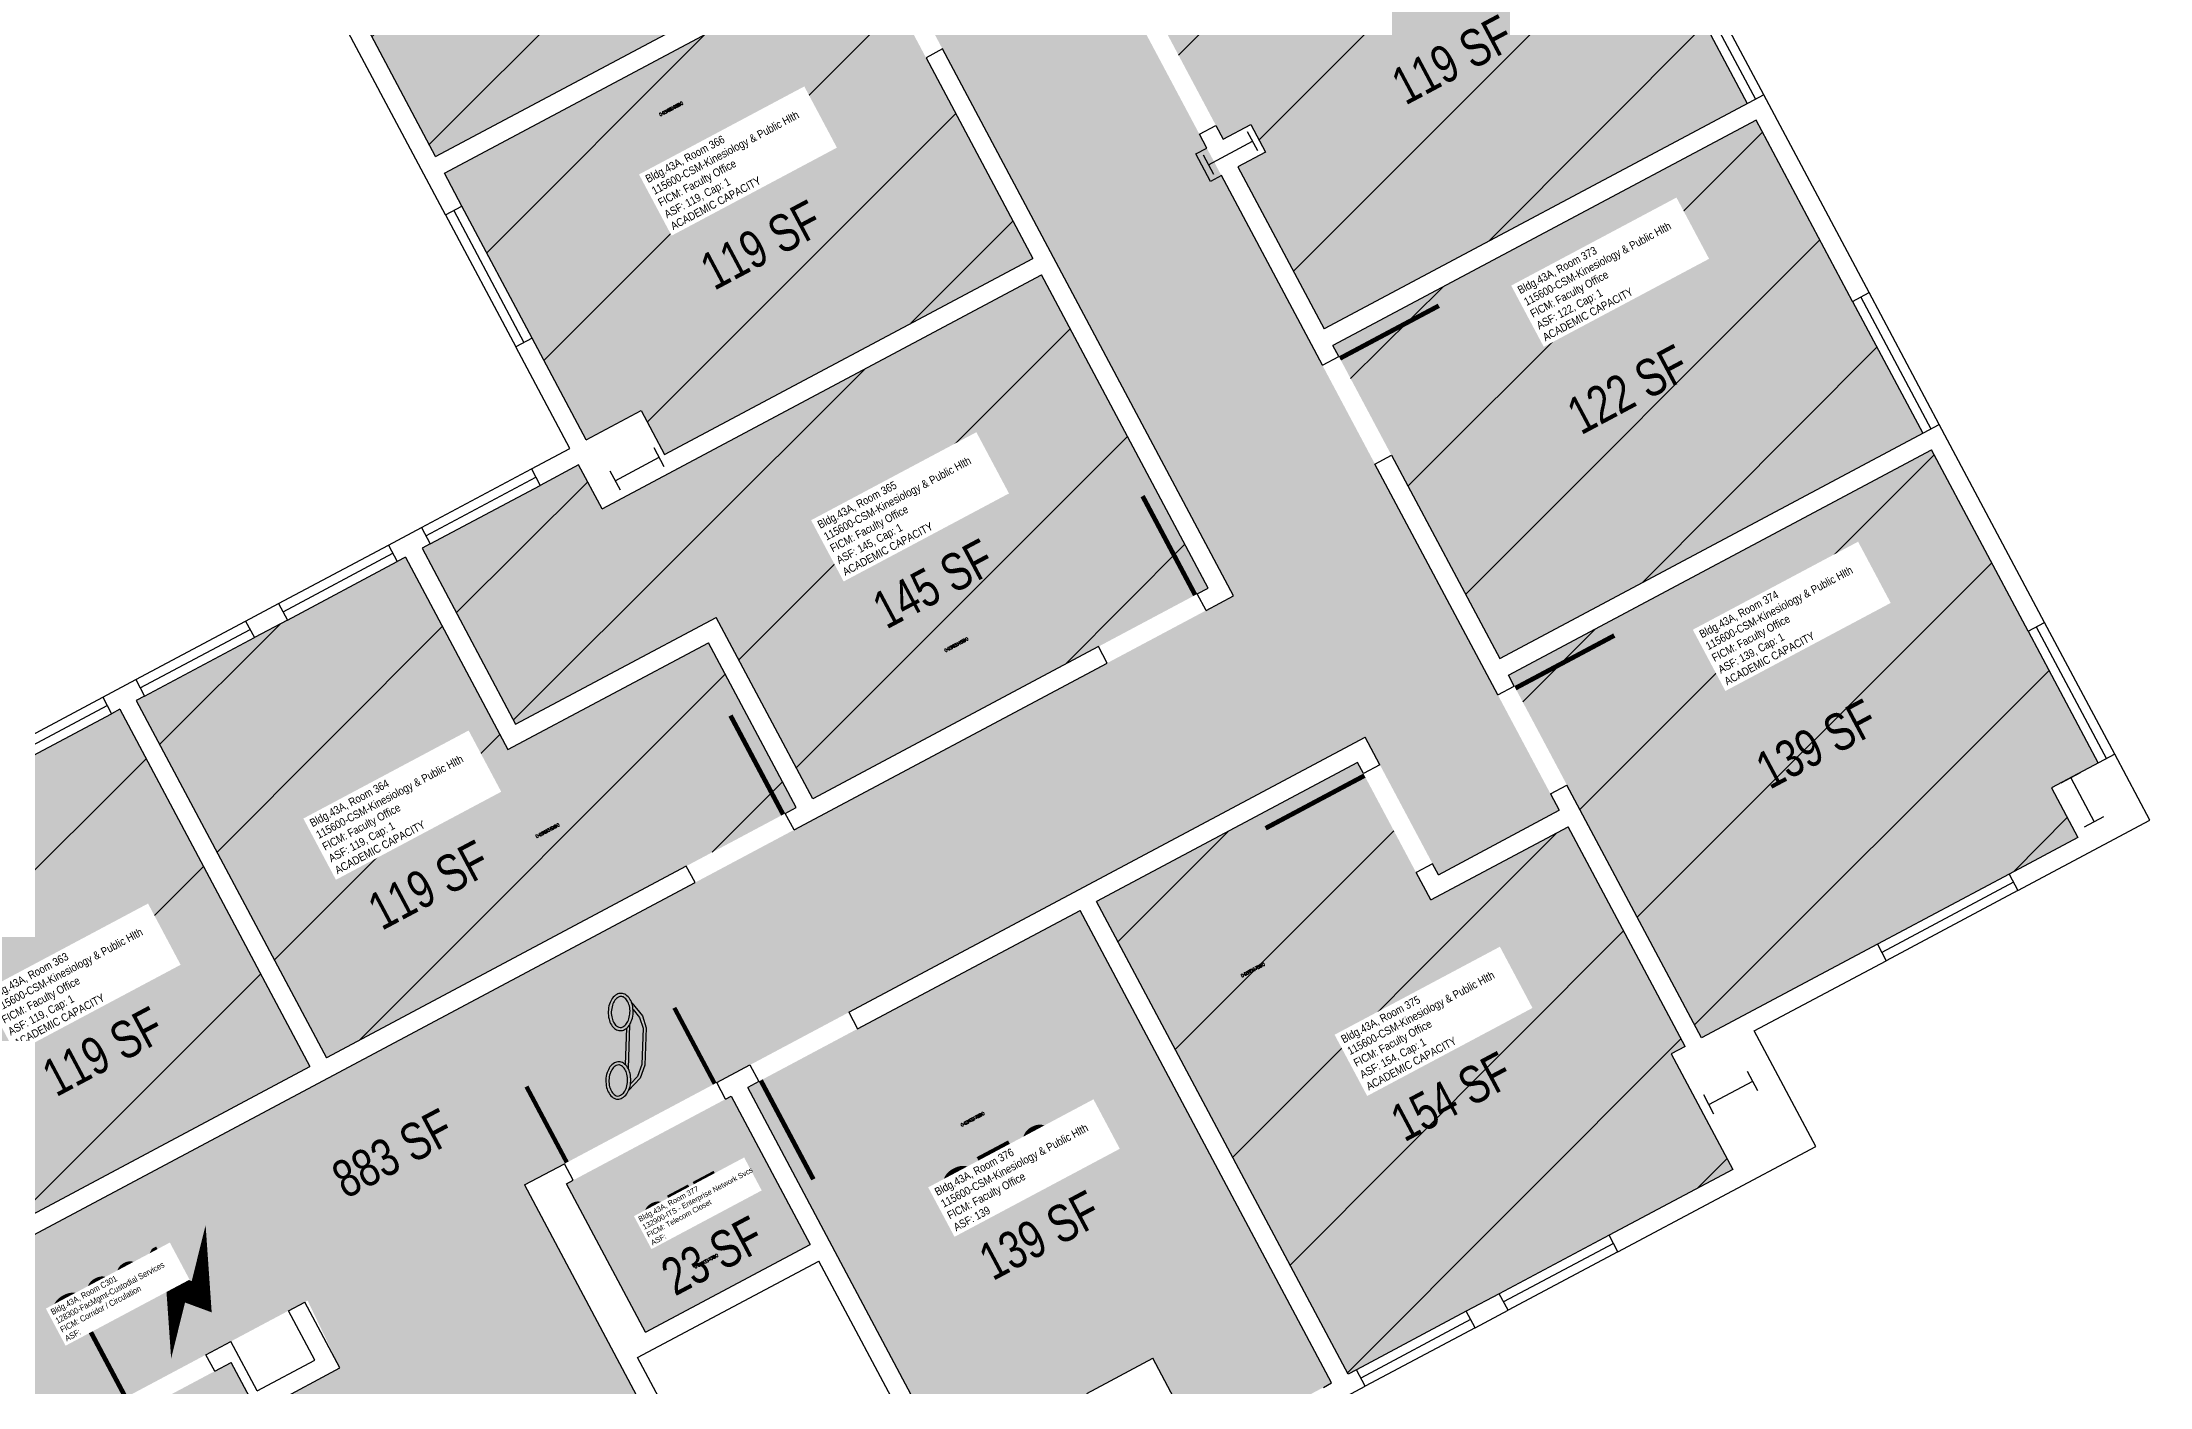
# Model space of a CAD drawing. Header units: inches. Extents: x 69216223 to 69217558, y 27666214 to 27667522.
# Drawn here: x 69216881 to 69217558, y 27666676 to 27667108 of the extents above; entities that cross this region are included whole.
import ezdxf
from ezdxf.enums import TextEntityAlignment as Align

# ---------------------------------------------------------------- set-up
doc = ezdxf.new("R2010")
doc.units = ezdxf.units.IN
doc.header["$LTSCALE"] = 100
doc.header["$MEASUREMENT"] = 0
doc.layers.get('0').update_dxf_attribs({"linetype": 'CONTINUOUS'})
for name, color, linetype in [('A-COLS', 5, 'CONTINUOUS'), ('A-DOOR', 2, 'CONTINUOUS'), ('A-GLAZ', 1, 'CONTINUOUS'), ('A-IDEN-ICON', 4, 'CONTINUOUS'), ('A-IDEN-RNUM', 7, 'CONTINUOUS'), ('A-IDEN-SNUM', 4, 'CONTINUOUS'), ('A-IDEN-VNUM', 4, 'CONTINUOUS'), ('A-WALL', 5, 'CONTINUOUS'), ('AREA-TEXT', 3, 'CONTINUOUS'), ('Rooms-Capacity', 4, 'CONTINUOUS'), ('Rooms-Category-Color', 7, 'CONTINUOUS'), ('Rooms-College-Color', 7, 'CONTINUOUS'), ('Rooms-Department-Color', 7, 'CONTINUOUS'), ('Rooms-Division-Color', 7, 'CONTINUOUS'), ('Rooms-Information', 7, 'CONTINUOUS')]:
    doc.layers.add(name, color=color, linetype=linetype)
doc.styles.add('CP_AREA', font='arial.ttf', dxfattribs={"height": 15})
doc.styles.add('CP_ROOMVNUMBER', font='arial.ttf', dxfattribs={"width": 0.85, "height": 0.075})
doc.styles.add('ROOMSNUMBER', font='TXT.SHX', dxfattribs={"height": 1})
pattern_1 = [(45, (0, 0), (-26.516504294, 26.516504294), [])]

# ---------------------------------------------------------------- blocks, each defined once
blk = doc.blocks.new('COL1')
for p, q in [((-0.5, 0.5), (0.5, 0.5)), ((0, 0.5), (0, -0.5)), ((-0.5, -0.5), (0.5, -0.5))]:
    blk.add_line(p, q)
blk = doc.blocks.new('CPELECT')
blk.add_lwpolyline([(0.0623, 0.0629, 0, 0.03, 0), (0.0105, -0.0168, 0.03, 0.03, 0), (-0.0105, 0.0068, 0.03, 0, 0), (-0.0623, -0.0729, 0.03, 0, 0)], format="xyseb")
blk = doc.blocks.new('CPPHONE')
for p, q in [((0.0096, 0.0252), (-0.0196, -0.0252)), ((0.0169, 0.0279), (-0.0182, -0.0329))]:
    blk.add_line(p, q)
for points in [[(0.0288, 0.0786, 0.139889), (0.0216, 0.0804, 0.107118), (0.0122, 0.0781, 0.079812), (0.0039, 0.0722, 0.067459), (-0.0035, 0.0626, 0.067459), (-0.008, 0.0515, 0.079812), (-0.009, 0.0413, 0.107118), (-0.0064, 0.032, 0.139889), (-0.0012, 0.0267, 0.139889), (0.0061, 0.0248, 0.107118), (0.0155, 0.0272, 0.079812), (0.0238, 0.0331, 0.067459), (0.0312, 0.0426, 0.067459), (0.0357, 0.0538, 0.079812), (0.0367, 0.0639, 0.107118), (0.034, 0.0732, 0.139889)], [(0.0263, 0.0743, 0.139889), (0.0218, 0.0754, 0.107118), (0.0144, 0.0736, 0.079812), (0.0074, 0.0686, 0.067459), (0.0008, 0.0601, 0.067459), (-0.0032, 0.0502, 0.079812), (-0.004, 0.0417, 0.107118), (-0.0019, 0.0344, 0.139889), (0.0013, 0.031, 0.139889), (0.0059, 0.0298, 0.107118), (0.0133, 0.0317, 0.079812), (0.0203, 0.0367, 0.067459), (0.0268, 0.0451, 0.067459), (0.0309, 0.055, 0.079812), (0.0317, 0.0636, 0.107118), (0.0296, 0.0709, 0.139889)], [(-0.0262, -0.0167, 0.139889), (-0.0334, -0.0148, 0.107118), (-0.0428, -0.0172, 0.079812), (-0.0511, -0.0231, 0.067459), (-0.0585, -0.0326, 0.067459), (-0.063, -0.0438, 0.079812), (-0.064, -0.0539, 0.107118), (-0.0614, -0.0632, 0.139889), (-0.0562, -0.0686, 0.139889), (-0.0489, -0.0704, 0.107118), (-0.0395, -0.0681, 0.079812), (-0.0312, -0.0622, 0.067459), (-0.0238, -0.0526, 0.067459), (-0.0193, -0.0415, 0.079812), (-0.0183, -0.0313, 0.107118), (-0.021, -0.022, 0.139889)], [(-0.0287, -0.021, 0.139889), (-0.0332, -0.0198, 0.107118), (-0.0406, -0.0217, 0.079812), (-0.0476, -0.0267, 0.067459), (-0.0542, -0.0351, 0.067459), (-0.0582, -0.045, 0.079812), (-0.059, -0.0536, 0.107118), (-0.0569, -0.0609, 0.139889), (-0.0537, -0.0643, 0.139889), (-0.0491, -0.0654, 0.107118), (-0.0417, -0.0636, 0.079812), (-0.0347, -0.0586, 0.067459), (-0.0282, -0.0501, 0.067459), (-0.0241, -0.0402, 0.079812), (-0.0233, -0.0317, 0.107118), (-0.0254, -0.0244, 0.139889)]]:
    blk.add_lwpolyline(points, format="xyb", close=True)
for points in [[(0.0364, 0.0572), (0.0417, 0.0308), (0.0382, 0.0108), (0.0082, -0.0411), (-0.0083, -0.0558), (-0.0338, -0.0645)], [(0.0334, 0.047), (0.0366, 0.0307), (0.0334, 0.0126), (0.0043, -0.0379), (-0.0109, -0.0514), (-0.0265, -0.0567)]]:
    blk.add_lwpolyline(points)

msp = doc.modelspace()

# ---------------------------------------------------------------- hatches: boundary and pattern name
at = {"layer": 'Rooms-Capacity'}
h = msp.add_hatch(dxfattribs=at)
h.set_pattern_fill('ANSI31', color=256, scale=300, style=0)
h.set_pattern_definition(pattern_1)
h.paths.add_polyline_path([(69217108.06, 27667210.07), (69217091.15, 27667241.85), (69217089.27, 27667245.38), (69216953.33, 27667173.01), (69216959.44, 27667161.53), (69216982, 27667119.16), (69217007.37, 27667071.5), (69217143.31, 27667143.87)])
h = msp.add_hatch(dxfattribs=at)
h.set_pattern_fill('ANSI31', color=256, scale=300, style=0)
h.set_pattern_definition(pattern_1)
h.paths.add_polyline_path([(69217273.96, 27667072.95), (69217265.14, 27667068.25), (69217292.86, 27667016.17), (69217428.8, 27667088.54), (69217406.24, 27667130.91), (69217403.42, 27667136.21), (69217390.18, 27667129.16), (69217380.78, 27667146.81), (69217394.02, 27667153.86), (69217375.23, 27667189.17), (69217239.29, 27667116.8), (69217241.17, 27667113.27), (69217258.09, 27667081.49), (69217260.44, 27667077.08), (69217269.26, 27667081.78)])
h = msp.add_hatch(dxfattribs=at)
h.set_pattern_fill('ANSI31', color=256, scale=300, style=0)
h.set_pattern_definition(pattern_1)
h.paths.add_polyline_path([(69217010.19, 27667066.2), (69217015.83, 27667055.61), (69217038.39, 27667013.24), (69217055.78, 27666980.58), (69217073.43, 27666989.98), (69217080.95, 27666975.86), (69217199.23, 27667038.83), (69217164.93, 27667103.26), (69217148.01, 27667135.04), (69217146.13, 27667138.57)])
h = msp.add_hatch(dxfattribs=at)
h.set_pattern_fill('ANSI31', color=256, scale=300, style=0)
h.set_pattern_definition(pattern_1)
h.paths.add_polyline_path([(69217485.19, 27666982.62), (69217462.64, 27667024.99), (69217431.62, 27667083.25), (69217295.68, 27667010.87), (69217297.56, 27667007.34), (69217314.48, 27666975.57), (69217349.26, 27666910.25)])
h = msp.add_hatch(dxfattribs=at)
h.set_pattern_fill('ANSI31', color=256, scale=300, style=0)
h.set_pattern_definition(pattern_1)
h.paths.add_polyline_path([(69217128.52, 27666865.23), (69217220.32, 27666914.11), (69217252.1, 27666931.02), (69217255.63, 27666932.9), (69217202.05, 27667033.53), (69217060.82, 27666958.34), (69217053.3, 27666972.46), (69217040.94, 27666965.88), (69217005.64, 27666947.09), (69217002.99, 27666945.68), (69217033.07, 27666889.18), (69217097.5, 27666923.49)])
h = msp.add_hatch(dxfattribs=at)
h.set_pattern_fill('ANSI31', color=256, scale=300, style=0)
h.set_pattern_definition(pattern_1)
h.paths.add_polyline_path([(69217512.97, 27666841.07), (69217535.04, 27666852.82), (69217526.58, 27666868.71), (69217541.59, 27666876.7), (69217519.03, 27666919.06), (69217488.01, 27666977.32), (69217352.08, 27666904.95), (69217353.96, 27666901.42), (69217370.87, 27666869.64), (69217414.11, 27666788.44), (69217470.6, 27666818.51)])
h = msp.add_hatch(dxfattribs=at)
h.set_pattern_fill('ANSI31', color=256, scale=300, style=0)
h.set_pattern_definition(pattern_1)
h.paths.add_polyline_path([(69217087.91, 27666843.61), (69217119.69, 27666860.53), (69217123.22, 27666862.41), (69217095.03, 27666915.37), (69217030.59, 27666881.07), (69216997.69, 27666942.86), (69216995.04, 27666941.45), (69216959.74, 27666922.65), (69216949.14, 27666917.01), (69216913.84, 27666898.21), (69216911.19, 27666896.8), (69216972.28, 27666782.05)])
h = msp.add_hatch(dxfattribs=at)
h.set_pattern_fill('ANSI31', color=256, scale=300, style=0)
h.set_pattern_definition(pattern_1)
h.paths.add_polyline_path([(69216966.98, 27666779.23), (69216905.89, 27666893.98), (69216903.24, 27666892.57), (69216867.94, 27666873.78), (69216857.34, 27666868.14), (69216822.04, 27666849.34), (69216819.39, 27666847.93), (69216852.28, 27666786.14), (69216787.85, 27666751.83), (69216816.04, 27666698.87), (69216819.57, 27666700.75), (69216851.35, 27666717.67)])
h = msp.add_hatch(dxfattribs=at)
h.set_pattern_fill('ANSI31', color=256, scale=300, style=0)
h.set_pattern_definition(pattern_1)
h.paths.add_polyline_path([(69217327.08, 27666832.73), (69217322.38, 27666841.56), (69217305.47, 27666873.34), (69217303.59, 27666876.87), (69217219.73, 27666832.22), (69217300.56, 27666680.4), (69217303.21, 27666681.81), (69217338.52, 27666700.61), (69217349.11, 27666706.25), (69217384.42, 27666725.05), (69217424.14, 27666746.19), (69217404.4, 27666783.27), (69217408.81, 27666785.62), (69217371.22, 27666856.23)])
at = {"layer": 'Rooms-Category-Color', "true_color": 0xadadad}
for points in [[(69216425.51, 27667100.45), (69216377.85, 27667075.07), (69216385.84, 27667060.07), (69216380.54, 27667057.25), (69216679.89, 27666494.97), (69216718.73, 27666515.65), (69216695.24, 27666559.78), (69216966.22, 27666704.06), (69216976.62, 27666682.4), (69216955.44, 27666671.12), (69216972.35, 27666639.35), (69216993.54, 27666650.62), (69217024.08, 27666593.25), (69217094.7, 27666630.84), (69217035.96, 27666741.18), (69217306.06, 27666884.98), (69217329.56, 27666840.85), (69217368.4, 27666861.53), (69217069.04, 27667423.81), (69217063.75, 27667420.99), (69217055.76, 27667435.99), (69217008.09, 27667410.61), (69217263.74, 27666930.43), (69216681.16, 27666620.26)], [(69217127.71, 27666722.06), (69217102.33, 27666769.72), (69217097.03, 27666766.9), (69217070.55, 27666752.8), (69217049.37, 27666741.53), (69217074.75, 27666693.86)], [(69216929.98, 27666616.79), (69216967.06, 27666636.53), (69216941.68, 27666684.19), (69216936.38, 27666681.37), (69216909.9, 27666667.27), (69216904.61, 27666664.45)]]:
    msp.add_hatch(color=253, dxfattribs=at).paths.add_polyline_path(points)
at = {"layer": 'Rooms-Category-Color', "true_color": 0xfa9ba3}
for points in [[(69217108.06, 27667210.07), (69217091.15, 27667241.85), (69217089.27, 27667245.38), (69216953.33, 27667173.01), (69216959.44, 27667161.53), (69216982, 27667119.16), (69217007.37, 27667071.5), (69217143.31, 27667143.87)], [(69217273.96, 27667072.95), (69217265.14, 27667068.25), (69217292.86, 27667016.17), (69217428.8, 27667088.54), (69217406.24, 27667130.91), (69217403.42, 27667136.21), (69217390.18, 27667129.16), (69217380.78, 27667146.81), (69217394.02, 27667153.86), (69217375.23, 27667189.17), (69217239.29, 27667116.8), (69217241.17, 27667113.27), (69217258.09, 27667081.49), (69217260.44, 27667077.08), (69217269.26, 27667081.78)], [(69217010.19, 27667066.2), (69217015.83, 27667055.61), (69217038.39, 27667013.24), (69217055.78, 27666980.58), (69217073.43, 27666989.98), (69217080.95, 27666975.86), (69217199.23, 27667038.83), (69217164.93, 27667103.26), (69217148.01, 27667135.04), (69217146.13, 27667138.57)], [(69217485.19, 27666982.62), (69217462.64, 27667024.99), (69217431.62, 27667083.25), (69217295.68, 27667010.87), (69217297.56, 27667007.34), (69217314.48, 27666975.57), (69217349.26, 27666910.25)], [(69217128.52, 27666865.23), (69217220.32, 27666914.11), (69217252.1, 27666931.02), (69217255.63, 27666932.9), (69217202.05, 27667033.53), (69217060.82, 27666958.34), (69217053.3, 27666972.46), (69217040.94, 27666965.88), (69217005.64, 27666947.09), (69217002.99, 27666945.68), (69217033.07, 27666889.18), (69217097.5, 27666923.49)], [(69217512.97, 27666841.07), (69217535.04, 27666852.82), (69217526.58, 27666868.71), (69217541.59, 27666876.7), (69217519.03, 27666919.06), (69217488.01, 27666977.32), (69217352.08, 27666904.95), (69217353.96, 27666901.42), (69217370.87, 27666869.64), (69217414.11, 27666788.44), (69217470.6, 27666818.51)], [(69217087.91, 27666843.61), (69217119.69, 27666860.53), (69217123.22, 27666862.41), (69217095.03, 27666915.37), (69217030.59, 27666881.07), (69216997.69, 27666942.86), (69216995.04, 27666941.45), (69216959.74, 27666922.65), (69216949.14, 27666917.01), (69216913.84, 27666898.21), (69216911.19, 27666896.8), (69216972.28, 27666782.05)], [(69216966.98, 27666779.23), (69216905.89, 27666893.98), (69216903.24, 27666892.57), (69216867.94, 27666873.78), (69216857.34, 27666868.14), (69216822.04, 27666849.34), (69216819.39, 27666847.93), (69216852.28, 27666786.14), (69216787.85, 27666751.83), (69216816.04, 27666698.87), (69216819.57, 27666700.75), (69216851.35, 27666717.67)], [(69217327.08, 27666832.73), (69217322.38, 27666841.56), (69217305.47, 27666873.34), (69217303.59, 27666876.87), (69217219.73, 27666832.22), (69217300.56, 27666680.4), (69217303.21, 27666681.81), (69217338.52, 27666700.61), (69217349.11, 27666706.25), (69217384.42, 27666725.05), (69217424.14, 27666746.19), (69217404.4, 27666783.27), (69217408.81, 27666785.62), (69217371.22, 27666856.23)], [(69217214.43, 27666829.4), (69217142.93, 27666791.34), (69217111.16, 27666774.42), (69217107.63, 27666772.54), (69217188.46, 27666620.72), (69217232.59, 27666644.21), (69217216.61, 27666674.23), (69217237.8, 27666685.51), (69217253.78, 27666655.49), (69217257.31, 27666657.37), (69217292.62, 27666676.17), (69217295.26, 27666677.58)]]:
    msp.add_hatch(color=241, dxfattribs=at).paths.add_polyline_path(points)
at = {"layer": 'Rooms-College-Color', "true_color": 0xadadad}
for points in [[(69216425.51, 27667100.45), (69216377.85, 27667075.07), (69216385.84, 27667060.07), (69216380.54, 27667057.25), (69216679.89, 27666494.97), (69216718.73, 27666515.65), (69216695.24, 27666559.78), (69216966.22, 27666704.06), (69216976.62, 27666682.4), (69216955.44, 27666671.12), (69216972.35, 27666639.35), (69216993.54, 27666650.62), (69217024.08, 27666593.25), (69217094.7, 27666630.84), (69217035.96, 27666741.18), (69217306.06, 27666884.98), (69217329.56, 27666840.85), (69217368.4, 27666861.53), (69217069.04, 27667423.81), (69217063.75, 27667420.99), (69217055.76, 27667435.99), (69217008.09, 27667410.61), (69217263.74, 27666930.43), (69216681.16, 27666620.26)], [(69217127.71, 27666722.06), (69217102.33, 27666769.72), (69217097.03, 27666766.9), (69217070.55, 27666752.8), (69217049.37, 27666741.53), (69217074.75, 27666693.86)], [(69216929.98, 27666616.79), (69216967.06, 27666636.53), (69216941.68, 27666684.19), (69216936.38, 27666681.37), (69216909.9, 27666667.27), (69216904.61, 27666664.45)]]:
    msp.add_hatch(color=253, dxfattribs=at).paths.add_polyline_path(points)
at = {"layer": 'Rooms-College-Color', "true_color": 0xffe090}
for points in [[(69217108.06, 27667210.07), (69217091.15, 27667241.85), (69217089.27, 27667245.38), (69216953.33, 27667173.01), (69216959.44, 27667161.53), (69216982, 27667119.16), (69217007.37, 27667071.5), (69217143.31, 27667143.87)], [(69217273.96, 27667072.95), (69217265.14, 27667068.25), (69217292.86, 27667016.17), (69217428.8, 27667088.54), (69217406.24, 27667130.91), (69217403.42, 27667136.21), (69217390.18, 27667129.16), (69217380.78, 27667146.81), (69217394.02, 27667153.86), (69217375.23, 27667189.17), (69217239.29, 27667116.8), (69217241.17, 27667113.27), (69217258.09, 27667081.49), (69217260.44, 27667077.08), (69217269.26, 27667081.78)], [(69217010.19, 27667066.2), (69217015.83, 27667055.61), (69217038.39, 27667013.24), (69217055.78, 27666980.58), (69217073.43, 27666989.98), (69217080.95, 27666975.86), (69217199.23, 27667038.83), (69217164.93, 27667103.26), (69217148.01, 27667135.04), (69217146.13, 27667138.57)], [(69217485.19, 27666982.62), (69217462.64, 27667024.99), (69217431.62, 27667083.25), (69217295.68, 27667010.87), (69217297.56, 27667007.34), (69217314.48, 27666975.57), (69217349.26, 27666910.25)], [(69217128.52, 27666865.23), (69217220.32, 27666914.11), (69217252.1, 27666931.02), (69217255.63, 27666932.9), (69217202.05, 27667033.53), (69217060.82, 27666958.34), (69217053.3, 27666972.46), (69217040.94, 27666965.88), (69217005.64, 27666947.09), (69217002.99, 27666945.68), (69217033.07, 27666889.18), (69217097.5, 27666923.49)], [(69217512.97, 27666841.07), (69217535.04, 27666852.82), (69217526.58, 27666868.71), (69217541.59, 27666876.7), (69217519.03, 27666919.06), (69217488.01, 27666977.32), (69217352.08, 27666904.95), (69217353.96, 27666901.42), (69217370.87, 27666869.64), (69217414.11, 27666788.44), (69217470.6, 27666818.51)], [(69217087.91, 27666843.61), (69217119.69, 27666860.53), (69217123.22, 27666862.41), (69217095.03, 27666915.37), (69217030.59, 27666881.07), (69216997.69, 27666942.86), (69216995.04, 27666941.45), (69216959.74, 27666922.65), (69216949.14, 27666917.01), (69216913.84, 27666898.21), (69216911.19, 27666896.8), (69216972.28, 27666782.05)], [(69216966.98, 27666779.23), (69216905.89, 27666893.98), (69216903.24, 27666892.57), (69216867.94, 27666873.78), (69216857.34, 27666868.14), (69216822.04, 27666849.34), (69216819.39, 27666847.93), (69216852.28, 27666786.14), (69216787.85, 27666751.83), (69216816.04, 27666698.87), (69216819.57, 27666700.75), (69216851.35, 27666717.67)], [(69217327.08, 27666832.73), (69217322.38, 27666841.56), (69217305.47, 27666873.34), (69217303.59, 27666876.87), (69217219.73, 27666832.22), (69217300.56, 27666680.4), (69217303.21, 27666681.81), (69217338.52, 27666700.61), (69217349.11, 27666706.25), (69217384.42, 27666725.05), (69217424.14, 27666746.19), (69217404.4, 27666783.27), (69217408.81, 27666785.62), (69217371.22, 27666856.23)], [(69217214.43, 27666829.4), (69217142.93, 27666791.34), (69217111.16, 27666774.42), (69217107.63, 27666772.54), (69217188.46, 27666620.72), (69217232.59, 27666644.21), (69217216.61, 27666674.23), (69217237.8, 27666685.51), (69217253.78, 27666655.49), (69217257.31, 27666657.37), (69217292.62, 27666676.17), (69217295.26, 27666677.58)]]:
    msp.add_hatch(color=41, dxfattribs=at).paths.add_polyline_path(points)
at = {"layer": 'Rooms-Department-Color', "true_color": 0xacacac}
for points in [[(69216425.51, 27667100.45), (69216377.85, 27667075.07), (69216385.84, 27667060.07), (69216380.54, 27667057.25), (69216679.89, 27666494.97), (69216718.73, 27666515.65), (69216695.24, 27666559.78), (69216966.22, 27666704.06), (69216976.62, 27666682.4), (69216955.44, 27666671.12), (69216972.35, 27666639.35), (69216993.54, 27666650.62), (69217024.08, 27666593.25), (69217094.7, 27666630.84), (69217035.96, 27666741.18), (69217306.06, 27666884.98), (69217329.56, 27666840.85), (69217368.4, 27666861.53), (69217069.04, 27667423.81), (69217063.75, 27667420.99), (69217055.76, 27667435.99), (69217008.09, 27667410.61), (69217263.74, 27666930.43), (69216681.16, 27666620.26)], [(69217127.71, 27666722.06), (69217102.33, 27666769.72), (69217097.03, 27666766.9), (69217070.55, 27666752.8), (69217049.37, 27666741.53), (69217074.75, 27666693.86)], [(69216929.98, 27666616.79), (69216967.06, 27666636.53), (69216941.68, 27666684.19), (69216936.38, 27666681.37), (69216909.9, 27666667.27), (69216904.61, 27666664.45)]]:
    msp.add_hatch(color=253, dxfattribs=at).paths.add_polyline_path(points)
at = {"layer": 'Rooms-Department-Color', "true_color": 0xffe090}
for points in [[(69217108.06, 27667210.07), (69217091.15, 27667241.85), (69217089.27, 27667245.38), (69216953.33, 27667173.01), (69216959.44, 27667161.53), (69216982, 27667119.16), (69217007.37, 27667071.5), (69217143.31, 27667143.87)], [(69217273.96, 27667072.95), (69217265.14, 27667068.25), (69217292.86, 27667016.17), (69217428.8, 27667088.54), (69217406.24, 27667130.91), (69217403.42, 27667136.21), (69217390.18, 27667129.16), (69217380.78, 27667146.81), (69217394.02, 27667153.86), (69217375.23, 27667189.17), (69217239.29, 27667116.8), (69217241.17, 27667113.27), (69217258.09, 27667081.49), (69217260.44, 27667077.08), (69217269.26, 27667081.78)], [(69217010.19, 27667066.2), (69217015.83, 27667055.61), (69217038.39, 27667013.24), (69217055.78, 27666980.58), (69217073.43, 27666989.98), (69217080.95, 27666975.86), (69217199.23, 27667038.83), (69217164.93, 27667103.26), (69217148.01, 27667135.04), (69217146.13, 27667138.57)], [(69217485.19, 27666982.62), (69217462.64, 27667024.99), (69217431.62, 27667083.25), (69217295.68, 27667010.87), (69217297.56, 27667007.34), (69217314.48, 27666975.57), (69217349.26, 27666910.25)], [(69217128.52, 27666865.23), (69217220.32, 27666914.11), (69217252.1, 27666931.02), (69217255.63, 27666932.9), (69217202.05, 27667033.53), (69217060.82, 27666958.34), (69217053.3, 27666972.46), (69217040.94, 27666965.88), (69217005.64, 27666947.09), (69217002.99, 27666945.68), (69217033.07, 27666889.18), (69217097.5, 27666923.49)], [(69217512.97, 27666841.07), (69217535.04, 27666852.82), (69217526.58, 27666868.71), (69217541.59, 27666876.7), (69217519.03, 27666919.06), (69217488.01, 27666977.32), (69217352.08, 27666904.95), (69217353.96, 27666901.42), (69217370.87, 27666869.64), (69217414.11, 27666788.44), (69217470.6, 27666818.51)], [(69217087.91, 27666843.61), (69217119.69, 27666860.53), (69217123.22, 27666862.41), (69217095.03, 27666915.37), (69217030.59, 27666881.07), (69216997.69, 27666942.86), (69216995.04, 27666941.45), (69216959.74, 27666922.65), (69216949.14, 27666917.01), (69216913.84, 27666898.21), (69216911.19, 27666896.8), (69216972.28, 27666782.05)], [(69216966.98, 27666779.23), (69216905.89, 27666893.98), (69216903.24, 27666892.57), (69216867.94, 27666873.78), (69216857.34, 27666868.14), (69216822.04, 27666849.34), (69216819.39, 27666847.93), (69216852.28, 27666786.14), (69216787.85, 27666751.83), (69216816.04, 27666698.87), (69216819.57, 27666700.75), (69216851.35, 27666717.67)], [(69217327.08, 27666832.73), (69217322.38, 27666841.56), (69217305.47, 27666873.34), (69217303.59, 27666876.87), (69217219.73, 27666832.22), (69217300.56, 27666680.4), (69217303.21, 27666681.81), (69217338.52, 27666700.61), (69217349.11, 27666706.25), (69217384.42, 27666725.05), (69217424.14, 27666746.19), (69217404.4, 27666783.27), (69217408.81, 27666785.62), (69217371.22, 27666856.23)], [(69217214.43, 27666829.4), (69217142.93, 27666791.34), (69217111.16, 27666774.42), (69217107.63, 27666772.54), (69217188.46, 27666620.72), (69217232.59, 27666644.21), (69217216.61, 27666674.23), (69217237.8, 27666685.51), (69217253.78, 27666655.49), (69217257.31, 27666657.37), (69217292.62, 27666676.17), (69217295.26, 27666677.58)]]:
    msp.add_hatch(color=41, dxfattribs=at).paths.add_polyline_path(points)
at = {"layer": 'Rooms-Division-Color', "true_color": 0xadadad}
for points in [[(69216425.51, 27667100.45), (69216377.85, 27667075.07), (69216385.84, 27667060.07), (69216380.54, 27667057.25), (69216679.89, 27666494.97), (69216718.73, 27666515.65), (69216695.24, 27666559.78), (69216966.22, 27666704.06), (69216976.62, 27666682.4), (69216955.44, 27666671.12), (69216972.35, 27666639.35), (69216993.54, 27666650.62), (69217024.08, 27666593.25), (69217094.7, 27666630.84), (69217035.96, 27666741.18), (69217306.06, 27666884.98), (69217329.56, 27666840.85), (69217368.4, 27666861.53), (69217069.04, 27667423.81), (69217063.75, 27667420.99), (69217055.76, 27667435.99), (69217008.09, 27667410.61), (69217263.74, 27666930.43), (69216681.16, 27666620.26)], [(69217127.71, 27666722.06), (69217102.33, 27666769.72), (69217097.03, 27666766.9), (69217070.55, 27666752.8), (69217049.37, 27666741.53), (69217074.75, 27666693.86)], [(69216929.98, 27666616.79), (69216967.06, 27666636.53), (69216941.68, 27666684.19), (69216936.38, 27666681.37), (69216909.9, 27666667.27), (69216904.61, 27666664.45)]]:
    msp.add_hatch(color=253, dxfattribs=at).paths.add_polyline_path(points)
at = {"layer": 'Rooms-Division-Color', "true_color": 0xffe090}
for points in [[(69217108.06, 27667210.07), (69217091.15, 27667241.85), (69217089.27, 27667245.38), (69216953.33, 27667173.01), (69216959.44, 27667161.53), (69216982, 27667119.16), (69217007.37, 27667071.5), (69217143.31, 27667143.87)], [(69217273.96, 27667072.95), (69217265.14, 27667068.25), (69217292.86, 27667016.17), (69217428.8, 27667088.54), (69217406.24, 27667130.91), (69217403.42, 27667136.21), (69217390.18, 27667129.16), (69217380.78, 27667146.81), (69217394.02, 27667153.86), (69217375.23, 27667189.17), (69217239.29, 27667116.8), (69217241.17, 27667113.27), (69217258.09, 27667081.49), (69217260.44, 27667077.08), (69217269.26, 27667081.78)], [(69217010.19, 27667066.2), (69217015.83, 27667055.61), (69217038.39, 27667013.24), (69217055.78, 27666980.58), (69217073.43, 27666989.98), (69217080.95, 27666975.86), (69217199.23, 27667038.83), (69217164.93, 27667103.26), (69217148.01, 27667135.04), (69217146.13, 27667138.57)], [(69217485.19, 27666982.62), (69217462.64, 27667024.99), (69217431.62, 27667083.25), (69217295.68, 27667010.87), (69217297.56, 27667007.34), (69217314.48, 27666975.57), (69217349.26, 27666910.25)], [(69217128.52, 27666865.23), (69217220.32, 27666914.11), (69217252.1, 27666931.02), (69217255.63, 27666932.9), (69217202.05, 27667033.53), (69217060.82, 27666958.34), (69217053.3, 27666972.46), (69217040.94, 27666965.88), (69217005.64, 27666947.09), (69217002.99, 27666945.68), (69217033.07, 27666889.18), (69217097.5, 27666923.49)], [(69217512.97, 27666841.07), (69217535.04, 27666852.82), (69217526.58, 27666868.71), (69217541.59, 27666876.7), (69217519.03, 27666919.06), (69217488.01, 27666977.32), (69217352.08, 27666904.95), (69217353.96, 27666901.42), (69217370.87, 27666869.64), (69217414.11, 27666788.44), (69217470.6, 27666818.51)], [(69217087.91, 27666843.61), (69217119.69, 27666860.53), (69217123.22, 27666862.41), (69217095.03, 27666915.37), (69217030.59, 27666881.07), (69216997.69, 27666942.86), (69216995.04, 27666941.45), (69216959.74, 27666922.65), (69216949.14, 27666917.01), (69216913.84, 27666898.21), (69216911.19, 27666896.8), (69216972.28, 27666782.05)], [(69216966.98, 27666779.23), (69216905.89, 27666893.98), (69216903.24, 27666892.57), (69216867.94, 27666873.78), (69216857.34, 27666868.14), (69216822.04, 27666849.34), (69216819.39, 27666847.93), (69216852.28, 27666786.14), (69216787.85, 27666751.83), (69216816.04, 27666698.87), (69216819.57, 27666700.75), (69216851.35, 27666717.67)], [(69217327.08, 27666832.73), (69217322.38, 27666841.56), (69217305.47, 27666873.34), (69217303.59, 27666876.87), (69217219.73, 27666832.22), (69217300.56, 27666680.4), (69217303.21, 27666681.81), (69217338.52, 27666700.61), (69217349.11, 27666706.25), (69217384.42, 27666725.05), (69217424.14, 27666746.19), (69217404.4, 27666783.27), (69217408.81, 27666785.62), (69217371.22, 27666856.23)], [(69217214.43, 27666829.4), (69217142.93, 27666791.34), (69217111.16, 27666774.42), (69217107.63, 27666772.54), (69217188.46, 27666620.72), (69217232.59, 27666644.21), (69217216.61, 27666674.23), (69217237.8, 27666685.51), (69217253.78, 27666655.49), (69217257.31, 27666657.37), (69217292.62, 27666676.17), (69217295.26, 27666677.58)]]:
    msp.add_hatch(color=41, dxfattribs=at).paths.add_polyline_path(points)

# ---------------------------------------------------------------- linework, layer by layer
at = {"layer": 'A-DOOR'}
for points in [[(69217148.36, 27667134.38, 1.5, 1.5, 0), (69217116.58, 27667117.46, 0, 0, 0), (69217116.94, 27667116.8, 0, 0, 0.414214), (69217166.25, 27667103.97, 0, 0, 0.414214)], [(69217241.52, 27667112.61, 1.5, 1.5, 0), (69217273.3, 27667129.52, 0, 0, 0), (69217273.65, 27667128.86, 0, 0, -0.414214), (69217256.76, 27667080.79, 0, 0, -0.414214)], [(69217297.92, 27667006.68, 1.5, 1.5, 0), (69217329.69, 27667023.6, 0, 0, 0), (69217330.05, 27667022.94, 0, 0, -0.414214), (69217313.16, 27666974.86, 0, 0, -0.414214)], [(69217251.43, 27666930.67, 1.5, 1.5, 0), (69217234.52, 27666962.45, 0, 0, 0), (69217233.85, 27666962.1, 0, 0, 0.414214), (69217221.02, 27666912.78, 0, 0, 0.414214)], [(69217354.31, 27666900.76, 1.5, 1.5, 0), (69217386.09, 27666917.68, 0, 0, 0), (69217386.44, 27666917.01, 0, 0, -0.414214), (69217369.55, 27666868.94, 0, 0, -0.414214)], [(69217119.03, 27666860.18, 1.5, 1.5, 0), (69217102.11, 27666891.96, 0, 0, 0), (69217101.45, 27666891.6, 0, 0, 0.414214), (69217088.62, 27666842.29, 0, 0, 0.414214)], [(69217305.82, 27666872.68, 1.5, 1.5, 0), (69217274.04, 27666855.76, 0, 0, 0), (69217274.39, 27666855.1, 0, 0, 0.414214), (69217323.71, 27666842.27, 0, 0, 0.414214)], [(69217097.04, 27666773.71, 1.38, 1.38, 0), (69217084.07, 27666798.08, 0, 0, 0), (69217084.68, 27666798.4, 0, 0, 0.414214), (69217073.28, 27666761.06, 0, 0, 0.414214)], [(69217111.82, 27666774.77, 1.5, 1.5, 0), (69217128.74, 27666743, 0, 0, 0), (69217129.4, 27666743.35, 0, 0, 0.414214), (69217142.23, 27666792.66, 0, 0, 0.414214)], [(69217049.52, 27666748.41, 1.38, 1.38, 0), (69217036.55, 27666772.78, 0, 0, 0), (69217035.94, 27666772.45, 0, 0, -0.414214), (69217073.28, 27666761.06, 0, 0, -0.414214)], [(69216907.75, 27666672.92, 1.5, 1.5, 0), (69216893.65, 27666699.4, 0, 0, 0), (69216892.99, 27666699.05, 0, 0, -0.414214), (69216933.56, 27666686.67, 0, 0, -0.414214)]]:
    msp.add_lwpolyline(points, format="xyseb", dxfattribs=at)
at = {"layer": 'A-GLAZ'}
for p, q in [((69217406.24, 27667130.91), (69217428.8, 27667088.54)), ((69217408.89, 27667132.32), (69217431.45, 27667089.95)), ((69217434.1, 27667091.36), (69217411.54, 27667133.73)), ((69217013.19, 27667054.2), (69217035.74, 27667011.83)), ((69217038.39, 27667013.24), (69217015.83, 27667055.61)), ((69217010.54, 27667052.79), (69217033.09, 27667010.42)), ((69217490.49, 27666985.44), (69217467.93, 27667027.81)), ((69217462.64, 27667024.99), (69217485.19, 27666982.62)), ((69217465.28, 27667026.4), (69217487.84, 27666984.03)), ((69217002.82, 27666952.38), (69217038.13, 27666971.18)), ((69217004.23, 27666949.73), (69217039.53, 27666968.53)), ((69217005.64, 27666947.09), (69217040.94, 27666965.88)), ((69216956.92, 27666927.95), (69216992.22, 27666946.74)), ((69216958.33, 27666925.3), (69216993.63, 27666944.1)), ((69216959.74, 27666922.65), (69216995.04, 27666941.45)), ((69216911.02, 27666903.51), (69216946.32, 27666922.31)), ((69216912.43, 27666900.86), (69216947.73, 27666919.66)), ((69217519.03, 27666919.06), (69217541.59, 27666876.7)), ((69217521.68, 27666920.47), (69217544.23, 27666878.1)), ((69217546.88, 27666879.51), (69217524.32, 27666921.88)), ((69216913.84, 27666898.21), (69216949.14, 27666917.01)), ((69216865.12, 27666879.07), (69216900.42, 27666897.87)), ((69216866.53, 27666876.42), (69216901.83, 27666895.22)), ((69216867.94, 27666873.78), (69216903.24, 27666892.57)), ((69217512.97, 27666841.07), (69217470.6, 27666818.51)), ((69217514.38, 27666838.42), (69217472.01, 27666815.86)), ((69217515.79, 27666835.77), (69217473.42, 27666813.22)), ((69217384.42, 27666725.05), (69217349.11, 27666706.25)), ((69217385.83, 27666722.4), (69217350.52, 27666703.6)), ((69217387.24, 27666719.75), (69217351.93, 27666700.95)), ((69217338.52, 27666700.61), (69217303.21, 27666681.81)), ((69217339.93, 27666697.96), (69217304.62, 27666679.16)), ((69217341.34, 27666695.31), (69217306.03, 27666676.51))]:
    msp.add_line(p, q, dxfattribs=at)
at = {"layer": 'A-WALL'}
for p, q in [((69217007.37, 27667071.5), (69217143.31, 27667143.87)), ((69217010.19, 27667066.2), (69217146.13, 27667138.57)), ((69217010.54, 27667052.79), (69216976.7, 27667116.34)), ((69217007.37, 27667071.5), (69216982, 27667119.16)), ((69217170.22, 27667106.08), (69217164.93, 27667103.26)), ((69217164.93, 27667103.26), (69217199.23, 27667038.83)), ((69217263.74, 27666930.43), (69217170.22, 27667106.08)), ((69217434.1, 27667091.36), (69217292.86, 27667016.17)), ((69217467.93, 27667027.81), (69217434.1, 27667091.36)), ((69217252.79, 27667078.67), (69217258.09, 27667081.49)), ((69217258.09, 27667081.49), (69217260.44, 27667077.08)), ((69217260.44, 27667077.08), (69217269.26, 27667081.78)), ((69217269.26, 27667081.78), (69217273.96, 27667072.95)), ((69217431.62, 27667083.25), (69217295.68, 27667010.87)), ((69217462.64, 27667024.99), (69217431.62, 27667083.25)), ((69217251.61, 27667072.38), (69217255.14, 27667074.26)), ((69217255.14, 27667074.26), (69217252.79, 27667078.67)), ((69217256.31, 27667063.55), (69217251.61, 27667072.38)), ((69217273.96, 27667072.95), (69217265.14, 27667068.25)), ((69217265.14, 27667068.25), (69217292.86, 27667016.17)), ((69217015.83, 27667055.61), (69217010.19, 27667066.2)), ((69217259.84, 27667065.43), (69217256.31, 27667063.55)), ((69217292.27, 27667004.52), (69217259.84, 27667065.43)), ((69217010.54, 27667052.79), (69217015.83, 27667055.61)), ((69217060.82, 27666958.34), (69217202.05, 27667033.53)), ((69217080.95, 27666975.86), (69217199.23, 27667038.83)), ((69217255.63, 27666932.9), (69217202.05, 27667033.53)), ((69217462.64, 27667024.99), (69217467.93, 27667027.81)), ((69217038.39, 27667013.24), (69217033.09, 27667010.42)), ((69217055.78, 27666980.58), (69217038.39, 27667013.24)), ((69217050.48, 27666977.76), (69217033.09, 27667010.42)), ((69217292.27, 27667004.52), (69217297.56, 27667007.34)), ((69217297.56, 27667007.34), (69217295.68, 27667010.87)), ((69217055.78, 27666980.58), (69217073.43, 27666989.98)), ((69217073.43, 27666989.98), (69217080.95, 27666975.86)), ((69217349.26, 27666910.25), (69217490.49, 27666985.44)), ((69217524.32, 27666921.88), (69217490.49, 27666985.44)), ((69217038.13, 27666971.18), (69217050.48, 27666977.76)), ((69217309.19, 27666972.75), (69217314.48, 27666975.57)), ((69217348.66, 27666898.6), (69217309.19, 27666972.75)), ((69217314.48, 27666975.57), (69217349.26, 27666910.25)), ((69217352.08, 27666904.95), (69217488.01, 27666977.32)), ((69217519.03, 27666919.06), (69217488.01, 27666977.32)), ((69217038.13, 27666971.18), (69217040.94, 27666965.88)), ((69217053.3, 27666972.46), (69217040.94, 27666965.88)), ((69217060.82, 27666958.34), (69217053.3, 27666972.46)), ((69216992.22, 27666946.74), (69217002.82, 27666952.38)), ((69217002.82, 27666952.38), (69217005.64, 27666947.09)), ((69216992.22, 27666946.74), (69216995.04, 27666941.45)), ((69217005.64, 27666947.09), (69217002.99, 27666945.68)), ((69217002.99, 27666945.68), (69217033.07, 27666889.18)), ((69216997.69, 27666942.86), (69216995.04, 27666941.45)), ((69216997.69, 27666942.86), (69217030.59, 27666881.07)), ((69217252.1, 27666931.02), (69217255.63, 27666932.9)), ((69216946.32, 27666922.31), (69216956.92, 27666927.95)), ((69216956.92, 27666927.95), (69216959.74, 27666922.65)), ((69217254.92, 27666925.73), (69217252.1, 27666931.02)), ((69217254.92, 27666925.73), (69217263.74, 27666930.43)), ((69216946.32, 27666922.31), (69216949.14, 27666917.01)), ((69216959.74, 27666922.65), (69216949.14, 27666917.01)), ((69217033.07, 27666889.18), (69217097.5, 27666923.49)), ((69217128.52, 27666865.23), (69217097.5, 27666923.49)), ((69217519.03, 27666919.06), (69217524.32, 27666921.88)), ((69217030.59, 27666881.07), (69217095.03, 27666915.37)), ((69217123.22, 27666862.41), (69217095.03, 27666915.37)), ((69217220.32, 27666914.11), (69217128.52, 27666865.23)), ((69217223.14, 27666908.81), (69217220.32, 27666914.11)), ((69217122.51, 27666855.24), (69217223.14, 27666908.81)), ((69217353.96, 27666901.42), (69217352.08, 27666904.95)), ((69216900.42, 27666897.87), (69216911.02, 27666903.51)), ((69216911.02, 27666903.51), (69216913.84, 27666898.21)), ((69216913.84, 27666898.21), (69216911.19, 27666896.8)), ((69217348.66, 27666898.6), (69217353.96, 27666901.42)), ((69216900.42, 27666897.87), (69216903.24, 27666892.57)), ((69216905.89, 27666893.98), (69216903.24, 27666892.57)), ((69216905.89, 27666893.98), (69216966.98, 27666779.23)), ((69216911.19, 27666896.8), (69216972.28, 27666782.05)), ((69217140.12, 27666796.64), (69217306.06, 27666884.98)), ((69217310.76, 27666876.16), (69217306.06, 27666884.98)), ((69217546.88, 27666879.51), (69217526.58, 27666868.71)), ((69217558.16, 27666858.33), (69217546.88, 27666879.51)), ((69217303.59, 27666876.87), (69217219.73, 27666832.22)), ((69217305.47, 27666873.34), (69217303.59, 27666876.87)), ((69217310.76, 27666876.16), (69217305.47, 27666873.34)), ((69217365.58, 27666866.82), (69217370.87, 27666869.64)), ((69217365.58, 27666866.82), (69217368.4, 27666861.53)), ((69217414.11, 27666788.44), (69217370.87, 27666869.64)), ((69217526.58, 27666868.71), (69217535.04, 27666852.82)), ((69217119.69, 27666860.53), (69217123.22, 27666862.41)), ((69217122.51, 27666855.24), (69217119.69, 27666860.53)), ((69217329.56, 27666840.85), (69217368.4, 27666861.53)), ((69217515.79, 27666835.77), (69217558.16, 27666858.33)), ((69217327.08, 27666832.73), (69217371.22, 27666856.23)), ((69217408.81, 27666785.62), (69217371.22, 27666856.23)), ((69217535.04, 27666852.82), (69217512.97, 27666841.07)), ((69217327.68, 27666844.38), (69217322.38, 27666841.56)), ((69217329.56, 27666840.85), (69217327.68, 27666844.38)), ((69216854.17, 27666712.37), (69217090.73, 27666838.32)), ((69217087.91, 27666843.61), (69216972.28, 27666782.05)), ((69217090.73, 27666838.32), (69217087.91, 27666843.61)), ((69217327.08, 27666832.73), (69217322.38, 27666841.56)), ((69217512.97, 27666841.07), (69217515.79, 27666835.77)), ((69217300.56, 27666680.4), (69217219.73, 27666832.22)), ((69217142.93, 27666791.34), (69217214.43, 27666829.4)), ((69217295.26, 27666677.58), (69217214.43, 27666829.4)), ((69217470.6, 27666818.51), (69217414.11, 27666788.44)), ((69217470.6, 27666818.51), (69217473.42, 27666813.22)), ((69217431.05, 27666790.66), (69217473.42, 27666813.22)), ((69217140.12, 27666796.64), (69217142.93, 27666791.34)), ((69217450.79, 27666753.58), (69217431.05, 27666790.66)), ((69217408.81, 27666785.62), (69217404.4, 27666783.27)), ((69217404.4, 27666783.27), (69217424.14, 27666746.19)), ((69216851.35, 27666717.67), (69216966.98, 27666779.23)), ((69217097.7, 27666774.05), (69217108.34, 27666779.72)), ((69217108.34, 27666779.72), (69217111.16, 27666774.42)), ((69217100.52, 27666768.76), (69217097.7, 27666774.05)), ((69217100.52, 27666768.76), (69217102.33, 27666769.72)), ((69217102.33, 27666769.72), (69217127.71, 27666722.06)), ((69217111.16, 27666774.42), (69217107.63, 27666772.54)), ((69217188.46, 27666620.72), (69217107.63, 27666772.54)), ((69217387.24, 27666719.75), (69217450.79, 27666753.58)), ((69217035.96, 27666741.18), (69217048.74, 27666747.99)), ((69217051.56, 27666742.69), (69217048.74, 27666747.99)), ((69217049.37, 27666741.53), (69217051.56, 27666742.69)), ((69217424.14, 27666746.19), (69217384.42, 27666725.05)), ((69217035.96, 27666741.18), (69217095.17, 27666629.96)), ((69217074.75, 27666693.86), (69217049.37, 27666741.53)), ((69217074.75, 27666693.86), (69217127.71, 27666722.06)), ((69217387.24, 27666719.75), (69217384.42, 27666725.05)), ((69217072.27, 27666685.74), (69217130.53, 27666716.76)), ((69217183.16, 27666617.9), (69217130.53, 27666716.76)), ((69216960.05, 27666700.77), (69216965.34, 27666703.59)), ((69216976.62, 27666682.4), (69216965.34, 27666703.59)), ((69217349.11, 27666706.25), (69217338.52, 27666700.61)), ((69217351.93, 27666700.95), (69217349.11, 27666706.25)), ((69216968.5, 27666684.88), (69216960.05, 27666700.77)), ((69217341.34, 27666695.31), (69217338.52, 27666700.61)), ((69217341.34, 27666695.31), (69217351.93, 27666700.95)), ((69216933.56, 27666686.67), (69216941.51, 27666690.9)), ((69216949.97, 27666675.01), (69216941.51, 27666690.9)), ((69216936.38, 27666681.37), (69216933.56, 27666686.67)), ((69216936.38, 27666681.37), (69216941.68, 27666684.19)), ((69216967.06, 27666636.53), (69216941.68, 27666684.19)), ((69216949.97, 27666675.01), (69216968.5, 27666684.88)), ((69216955.44, 27666671.12), (69216976.62, 27666682.4)), ((69217119.26, 27666597.47), (69217072.27, 27666685.74)), ((69217216.61, 27666674.23), (69217237.8, 27666685.51)), ((69217253.78, 27666655.49), (69217237.8, 27666685.51)), ((69217303.21, 27666681.81), (69217300.56, 27666680.4)), ((69217306.03, 27666676.51), (69217303.21, 27666681.81)), ((69217292.62, 27666676.17), (69217295.26, 27666677.58)), ((69217295.44, 27666670.87), (69217306.03, 27666676.51))]:
    msp.add_line(p, q, dxfattribs=at)

# ---------------------------------------------------------------- block references
at = {"layer": 'A-COLS', "yscale": 15.99999999947438}
for p, xscale, zscale, rotation in [((69217262.79, 27667072.66), 7.00000000046566, 7.00000000046566, 118.0306546684792), ((69217072.13, 27666971.16), 7.00000000046566, 7.00000000046566, 118.0306546684792), ((69217536.52, 27666864.93), 6.999999996274711, 6.999999996274711, 28.03065466847922), ((69217423.51, 27666770.78), 7.00000000046566, 7.00000000046566, 118.0306546684792)]:
    msp.add_blockref('COL1', p, dxfattribs=dict(at, xscale=xscale, zscale=zscale, rotation=rotation))
at = {"layer": 'A-IDEN-ICON', "rotation": 28.03065466847922}
for name, p, xscale, yscale, zscale in [('CPPHONE', (69217069.32, 27666786.15), 200, 200, 200), ('CPELECT', (69216927.35, 27666707.93), 240, 240, 240)]:
    msp.add_blockref(name, p, dxfattribs=dict(at, xscale=xscale, yscale=yscale, zscale=zscale))

# ---------------------------------------------------------------- texts
at = {"layer": 'A-IDEN-RNUM', "style": 'ROOMSNUMBER'}
for s, p in [('0366-00', (69217083.03, 27667086.85)), ('0373-00', (69217380.17, 27667030.93)), ('0374-00', (69217438.91, 27666920.59)), ('0365-00', (69217174.67, 27666914.73)), ('0364-00', (69217043.33, 27666855)), ('0375-00', (69217269.95, 27666810.25)), ('0376-00', (69217179.91, 27666762.31)), ('0377-00', (69217094.29, 27666716.73)), ('C301-00', (69216904.4, 27666707.4))]:
    msp.add_text(s, height=1, rotation=28.03065, dxfattribs=at).set_placement(p, align=Align.MIDDLE)
at = {"layer": 'A-IDEN-SNUM', "style": 'ROOMSNUMBER'}
for s, p in [('043A036600', (69217083.03, 27667086.85)), ('043A037300', (69217380.17, 27667030.93)), ('043A037400', (69217438.91, 27666920.59)), ('043A036500', (69217174.67, 27666914.73)), ('043A036400', (69217043.33, 27666855)), ('043A037500', (69217269.95, 27666810.25)), ('043A037600', (69217179.91, 27666762.31)), ('043A037700', (69217094.29, 27666716.73)), ('043AC30100', (69216904.4, 27666707.4))]:
    msp.add_text(s, height=1, rotation=28.03065, dxfattribs=at).set_placement(p, align=Align.MIDDLE)
at = {"layer": 'A-IDEN-VNUM', "style": 'CP_ROOMVNUMBER'}
for s, height, p in [('366', 18, (69217099.55, 27667066.43)), ('373', 18, (69217380.17, 27667030.93)), ('365', 18, (69217155.22, 27666955.56)), ('374', 18, (69217438.91, 27666920.59)), ('364', 18, (69216992.45, 27666859.95)), ('363', 18, (69216889.06, 27666804.16)), ('375', 18, (69217323.43, 27666790.29)), ('376', 18, (69217190.45, 27666744.86)), ('377', 12, (69217087.88, 27666734.25)), ('C301', 13.5, (69216904.44, 27666706.77))]:
    msp.add_text(s, height=height, rotation=28.03065, dxfattribs=at).set_placement(p, align=Align.MIDDLE)
at = {"layer": 'AREA-TEXT', "style": 'CP_AREA', "width": 0.75}
for s, p in [('119 SF', (69217334.04, 27667102.67)), ('119 SF', (69217111.93, 27667043.17)), ('122 SF', (69217390.44, 27666996.75)), ('145 SF', (69217167.26, 27666934.35)), ('139 SF', (69217451.06, 27666882.88)), ('119 SF', (69217005.11, 27666837.57)), ('119 SF', (69216900.48, 27666784.11)), ('154 SF', (69217333.7, 27666769.63)), ('883 SF', (69216993.56, 27666751.38)), ('139 SF', (69217201.45, 27666725.06)), ('23 SF', (69217096.27, 27666718.5))]:
    msp.add_text(s, height=12, rotation=28.03065, dxfattribs=at).set_placement(p, align=Align.MIDDLE_CENTER)

# ---------------------------------------------------------------- next in the draw order: texts
at = {"layer": 'Rooms-Information', "attachment_point": 7, "rotation": 28.03065, "style": 'CP_ROOMVNUMBER', "bg_fill": 3, "box_fill_scale": 1.5, "bg_fill_color": 256, "bg_fill_true_color": 13158600, "bg_fill_transparency": 0}
for s, insert, char_height, width in [('Bldg.43A, Room 366^M^J115600-CSM-Kinesiology & Public Hlth^M^JFICM: Faculty Office^M^JASF: 119, Cap: 1^M^JACADEMIC CAPACITY', (69217083.73, 27667047.81), 2.57143, 57.6), ('Bldg.43A, Room 373^M^J115600-CSM-Kinesiology & Public Hlth^M^JFICM: Faculty Office^M^JASF: 122, Cap: 1^M^JACADEMIC CAPACITY', (69217363.97, 27667012.11), 2.57143, 57.6), ('Bldg.43A, Room 365^M^J115600-CSM-Kinesiology & Public Hlth^M^JFICM: Faculty Office^M^JASF: 145, Cap: 1^M^JACADEMIC CAPACITY', (69217139.02, 27666936.74), 2.57143, 57.6), ('Bldg.43A, Room 374^M^J115600-CSM-Kinesiology & Public Hlth^M^JFICM: Faculty Office^M^JASF: 139, Cap: 1^M^JACADEMIC CAPACITY', (69217422.33, 27666901.57), 2.57143, 57.6), ('Bldg.43A, Room 364^M^J115600-CSM-Kinesiology & Public Hlth^M^JFICM: Faculty Office^M^JASF: 119, Cap: 1^M^JACADEMIC CAPACITY', (69216975.87, 27666840.92), 2.57143, 57.6), ('Bldg.43A, Room 363^M^J115600-CSM-Kinesiology & Public Hlth^M^JFICM: Faculty Office^M^JASF: 119, Cap: 1^M^JACADEMIC CAPACITY', (69216872.86, 27666785.34), 2.57143, 57.6), ('Bldg.43A, Room 375^M^J115600-CSM-Kinesiology & Public Hlth^M^JFICM: Faculty Office^M^JASF: 154, Cap: 1^M^JACADEMIC CAPACITY', (69217307.23, 27666771.47), 2.57143, 57.6), ('Bldg.43A, Room 376^M^J115600-CSM-Kinesiology & Public Hlth^M^JFICM: Faculty Office^M^JASF: 139', (69217174.63, 27666726.24), 2.5714, 57.6), ('Bldg.43A, Room 377^M^J132900-ITS - Enterprise Network Svcs^M^JFICM: Telecom Closet^M^JASF: ', (69217077.09, 27666721.71), 1.7143, 38.4), ('Bldg.43A, Room C301^M^J128300-FacMgmt-Custodial Services^M^JFICM: Corridor / Circulation^M^JASF: ', (69216888.88, 27666690.84), 1.9286, 43.2)]:
    msp.add_mtext(s, dxfattribs=dict(at, insert=insert, char_height=char_height, width=width))

doc.saveas('drawing.dxf')
